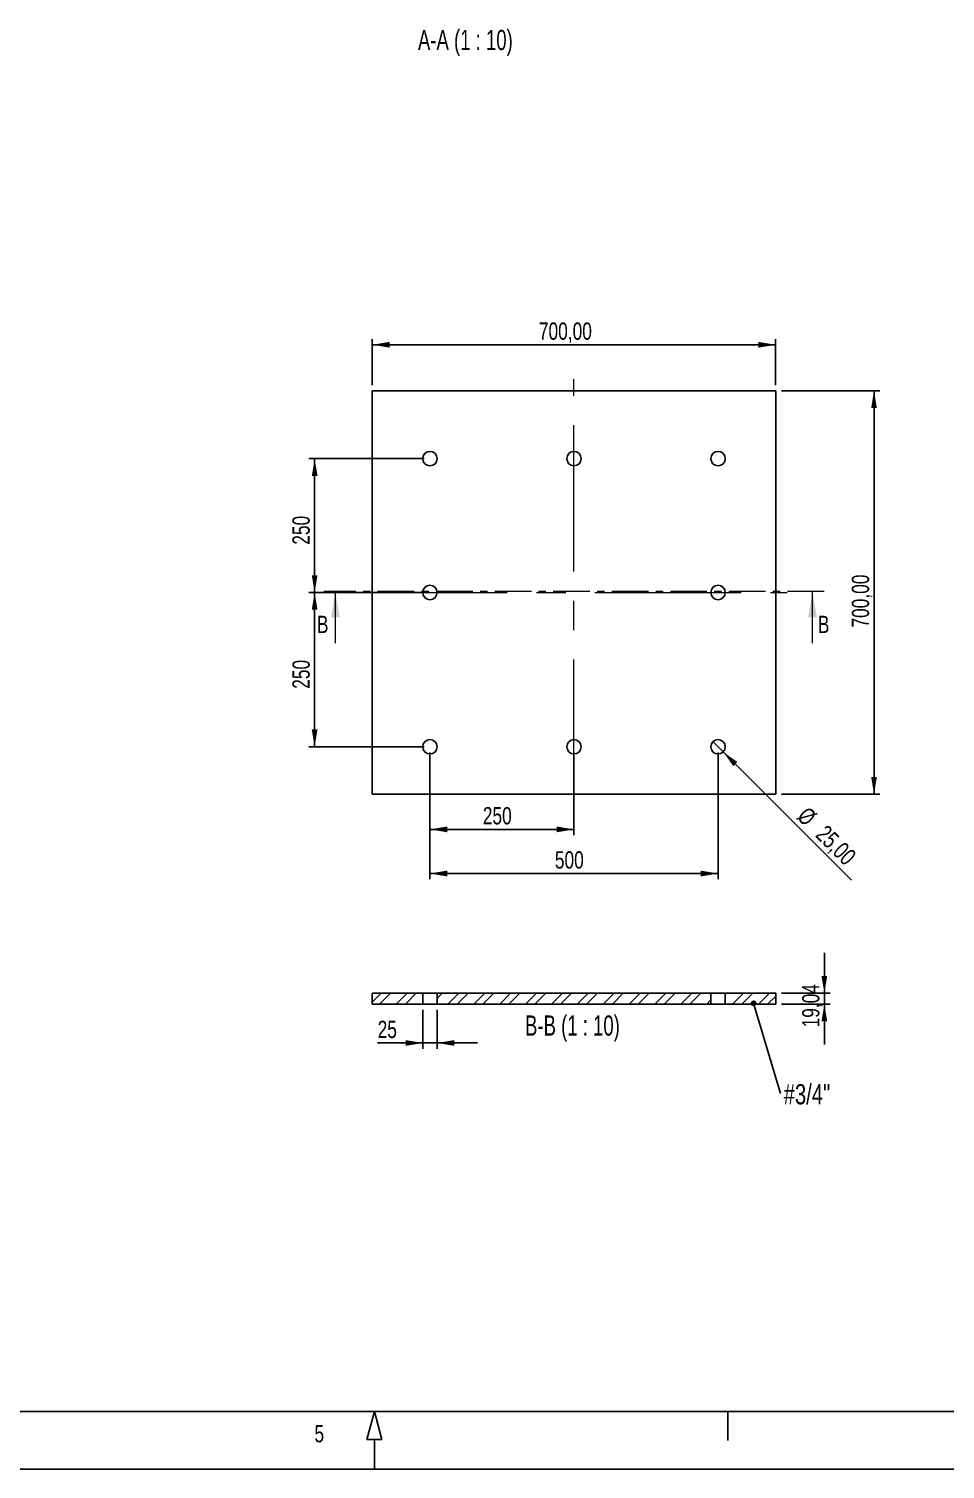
# Model space of a CAD drawing. Header units: millimetres. Extents: x -205 to 841, y 0 to 722.
# Drawn here: x 159 to 318.1, y 0 to 249.9 of the extents above; entities that cross this region are included whole.
import ezdxf

# ---------------------------------------------------------------- set-up
doc = ezdxf.new("R2010")
doc.units = ezdxf.units.MM
doc.linetypes.add('CENTER', pattern=[10.16, 6.35, -1.27, 1.27, -1.27])
doc.linetypes.add('CENTERX2', pattern=[20.32, 12.7, -2.54, 2.54, -2.54])
for name, color, linetype in [('COTAS', 1, 'Continuous'), ('FORMATO', 1, 'Continuous'), ('TEXTO', 5, 'Continuous')]:
    doc.layers.add(name, color=color, linetype=linetype)
doc.styles.add('SLDTEXTSTYLE0', font='TXT', dxfattribs={"width": 0.75})
doc.styles.add('SLDTEXTSTYLE6', font='TXT', dxfattribs={"width": 0.6875})
doc.dimstyles.new('SLDDIMSTYLE1', dxfattribs={"dimtxt": 0.18, "dimasz": 1, "dimexe": 0, "dimexo": 0.0625, "dimgap": 0, "dimtad": 0, "dimtih": 1, "dimtoh": 1, "dimdec": 0, "dimrnd": 1e-09, "dimzin": 0, "dimdsep": 46, "dimtxsty": 'Standard', "dimblk1": 'DOT', "dimblk2": 'DOT', "dimsah": 1, "dimcen": 0.09, "dimadec": 0, "dimazin": 0, "dimtfac": 1, "dimtdec": 0, "dimtofl": 0, "dimtmove": 0, "dimatfit": 3, "dimldrblk": 'DOT', "dimfxl": 0, "dimfrac": 2, "dimtolj": 1, "dimtzin": 0, "dimarcsym": 0})
doc.dimstyles.new('SLDDIMSTYLE2', dxfattribs={"dimtxt": 3, "dimasz": 3, "dimexe": 0, "dimexo": 0.0625, "dimgap": 0.75, "dimtad": 1, "dimdec": 0, "dimlfac": 10, "dimrnd": 1e-09, "dimzin": 12, "dimdsep": 46, "dimtxsty": 'SLDTEXTSTYLE0', "dimsah": 1, "dimcen": 0.09, "dimadec": 0, "dimazin": 3, "dimtfac": 1, "dimtmove": 0, "dimatfit": 0, "dimfxl": 0, "dimfrac": 2, "dimtolj": 1, "dimtzin": 12, "dimarcsym": 0})
doc.dimstyles.new('SLDDIMSTYLE3', dxfattribs={"dimtxt": 3, "dimasz": 3, "dimexe": 0, "dimexo": 0.0625, "dimgap": 0.75, "dimtad": 1, "dimdec": 0, "dimlfac": 10, "dimrnd": 1e-09, "dimzin": 12, "dimdsep": 46, "dimtxsty": 'SLDTEXTSTYLE0', "dimsah": 1, "dimcen": 0.09, "dimadec": 0, "dimazin": 3, "dimtfac": 1, "dimtofl": 0, "dimtmove": 0, "dimatfit": 3, "dimfxl": 0, "dimfrac": 2, "dimtolj": 1, "dimtzin": 12, "dimarcsym": 0})
doc.dimstyles.new('SLDDIMSTYLE4', dxfattribs={"dimtxt": 3, "dimasz": 3, "dimexe": 0, "dimexo": 0.0625, "dimgap": 0.75, "dimtad": 1, "dimlfac": 10, "dimrnd": 1e-09, "dimzin": 12, "dimdsep": 46, "dimtxsty": 'SLDTEXTSTYLE0', "dimsah": 1, "dimcen": 0.09, "dimadec": 0, "dimazin": 3, "dimtfac": 1, "dimtofl": 0, "dimtmove": 0, "dimatfit": 3, "dimfxl": 0, "dimfrac": 2, "dimtolj": 1, "dimtzin": 12, "dimarcsym": 0})
doc.dimstyles.new('SLDDIMSTYLE5', dxfattribs={"dimtxt": 3, "dimasz": 3, "dimexe": 0, "dimexo": 0.0625, "dimgap": 0.75, "dimtad": 1, "dimlfac": 10, "dimrnd": 1e-09, "dimzin": 12, "dimdsep": 46, "dimtxsty": 'SLDTEXTSTYLE0', "dimsah": 1, "dimcen": 0.09, "dimadec": 0, "dimazin": 3, "dimtfac": 1, "dimtmove": 0, "dimatfit": 0, "dimfxl": 0, "dimfrac": 2, "dimtolj": 1, "dimtzin": 12, "dimarcsym": 0})
doc.dimstyles.new('SLDDIMSTYLE6', dxfattribs={"dimtxt": 3, "dimasz": 3, "dimexe": 0, "dimexo": 0.0625, "dimgap": 0.75, "dimtad": 1, "dimlfac": 10, "dimrnd": 1e-09, "dimzin": 12, "dimdsep": 46, "dimtxsty": 'SLDTEXTSTYLE0', "dimblk1": 'NONE', "dimsah": 1, "dimcen": 0, "dimadec": 0, "dimazin": 3, "dimtfac": 1, "dimtmove": 0, "dimatfit": 3, "dimldrblk": 'NONE', "dimfxl": 0, "dimfrac": 2, "dimtolj": 1, "dimtzin": 12, "dimarcsym": 0})
pattern_1 = [(45, (0, 0), (-2.245064, 2.245064), []), (45, (0, 1.5875), (-2.245064, 2.245064), [])]

# ---------------------------------------------------------------- blocks, each defined once
blk = doc.blocks.new('_D_9')
at = {"layer": 'COTAS'}
for p, q in [((218.63, 188.11), (218.63, 196.09)), ((288.63, 195.09), (218.63, 195.09)), ((288.63, 188.11), (288.63, 196.09))]:
    blk.add_line(p, q, dxfattribs=at)
for points in [[(218.63, 195.09), (221.63, 194.59), (221.63, 195.59)], [(288.63, 195.09), (285.63, 195.59), (285.63, 194.59)]]:
    blk.add_solid(points, dxfattribs=at)
at = {"layer": 'COTAS', "insert": (247.54, 198.96), "char_height": 3, "attachment_point": 1, "style": 'SLDTEXTSTYLE0'}
blk.add_mtext('700,00', dxfattribs=at)
blk = doc.blocks.new('_D_10')
at = {"layer": 'COTAS'}
for p, q in [((289.63, 187.11), (306.7, 187.11)), ((305.7, 117.11), (305.7, 187.11)), ((289.63, 117.11), (306.7, 117.11))]:
    blk.add_line(p, q, dxfattribs=at)
for points in [[(305.7, 187.11), (305.2, 184.11), (306.2, 184.11)], [(305.7, 117.11), (306.2, 120.11), (305.2, 120.11)]]:
    blk.add_solid(points, dxfattribs=at)
at = {"layer": 'COTAS', "insert": (301.84, 146.02), "char_height": 3, "attachment_point": 1, "rotation": 90, "style": 'SLDTEXTSTYLE0'}
blk.add_mtext('700,00', dxfattribs=at)
blk = doc.blocks.new('_D_11')
at = {"layer": 'COTAS'}
for p, q in [((227.63, 175.34), (207.63, 175.34)), ((208.63, 175.34), (208.63, 152.11)), ((227.63, 152.11), (207.63, 152.11))]:
    blk.add_line(p, q, dxfattribs=at)
for points in [[(208.63, 175.34), (208.13, 172.34), (209.13, 172.34)], [(208.63, 152.11), (209.13, 155.11), (208.13, 155.11)]]:
    blk.add_solid(points, dxfattribs=at)
at = {"layer": 'COTAS', "insert": (204.77, 160.4), "char_height": 3, "attachment_point": 1, "rotation": 90, "style": 'SLDTEXTSTYLE0'}
blk.add_mtext('250', dxfattribs=at)
blk = doc.blocks.new('_D_12')
at = {"layer": 'COTAS'}
for p, q in [((227.63, 152.11), (207.63, 152.11)), ((208.63, 152.11), (208.63, 125.34)), ((227.63, 125.34), (207.63, 125.34))]:
    blk.add_line(p, q, dxfattribs=at)
for points in [[(208.63, 152.11), (208.13, 149.11), (209.13, 149.11)], [(208.63, 125.34), (209.13, 128.34), (208.13, 128.34)]]:
    blk.add_solid(points, dxfattribs=at)
at = {"layer": 'COTAS', "insert": (204.77, 135.4), "char_height": 3, "attachment_point": 1, "rotation": 90, "style": 'SLDTEXTSTYLE0'}
blk.add_mtext('250', dxfattribs=at)
blk = doc.blocks.new('_D_13')
at = {"layer": 'COTAS'}
for p, q in [((228.63, 124.34), (228.63, 102.35)), ((278.63, 124.34), (278.63, 102.35)), ((228.63, 103.35), (278.63, 103.35))]:
    blk.add_line(p, q, dxfattribs=at)
for points in [[(228.63, 103.35), (231.63, 102.85), (231.63, 103.85)], [(278.63, 103.35), (275.63, 103.85), (275.63, 102.85)]]:
    blk.add_solid(points, dxfattribs=at)
at = {"layer": 'COTAS', "insert": (250.31, 107.21), "char_height": 3, "attachment_point": 1, "style": 'SLDTEXTSTYLE0'}
blk.add_mtext('500', dxfattribs=at)
blk = doc.blocks.new('_D_14')
at = {"layer": 'COTAS'}
for p, q in [((228.63, 124.34), (228.63, 110.01)), ((253.63, 124.34), (253.63, 110.01)), ((228.63, 111.01), (253.63, 111.01))]:
    blk.add_line(p, q, dxfattribs=at)
for points in [[(228.63, 111.01), (231.63, 110.51), (231.63, 111.51)], [(253.63, 111.01), (250.63, 111.51), (250.63, 110.51)]]:
    blk.add_solid(points, dxfattribs=at)
at = {"layer": 'COTAS', "insert": (237.81, 114.88), "char_height": 3, "attachment_point": 1, "style": 'SLDTEXTSTYLE0'}
blk.add_mtext('250', dxfattribs=at)
blk = doc.blocks.new('_D_15')
at = {"layer": 'COTAS'}
for q in [(277.75, 126.23), (301.8, 102.17)]:
    blk.add_line((279.52, 124.46), q, dxfattribs=at)
blk.add_solid([(279.52, 124.46), (281.28, 121.99), (281.99, 122.69)], dxfattribs=at)
at = {"layer": 'COTAS', "char_height": 3, "attachment_point": 1, "rotation": 315, "style": 'SLDTEXTSTYLE0'}
for s, insert in [('%%c', (294.28, 115.15)), ('25,00', (297.51, 111.99))]:
    blk.add_mtext(s, dxfattribs=dict(at, insert=insert))
blk = doc.blocks.new('_NONE')
blk = doc.blocks.new('_D_16')
at = {"layer": 'COTAS'}
for p, q in [((297.08, 82.59), (297.08, 89.59)), ((289.63, 82.59), (298.08, 82.59)), ((297.08, 80.68), (297.08, 82.59)), ((289.63, 80.68), (298.08, 80.68)), ((297.08, 80.68), (297.08, 73.68))]:
    blk.add_line(p, q, dxfattribs=at)
for points in [[(297.08, 82.59), (297.58, 85.59), (296.58, 85.59)], [(297.08, 80.68), (296.58, 77.68), (297.58, 77.68)]]:
    blk.add_solid(points, dxfattribs=at)
at = {"layer": 'COTAS', "insert": (293.22, 76.65), "char_height": 3, "attachment_point": 1, "rotation": 90, "style": 'SLDTEXTSTYLE0'}
blk.add_mtext('19,04', dxfattribs=at)
blk = doc.blocks.new('_D_17')
at = {"layer": 'COTAS'}
for p, q in [((227.4, 79.68), (227.4, 72.95)), ((229.87, 79.68), (229.87, 72.95)), ((227.4, 73.95), (219.56, 73.95)), ((227.4, 73.95), (229.87, 73.95)), ((229.87, 73.95), (236.87, 73.95))]:
    blk.add_line(p, q, dxfattribs=at)
for points in [[(227.4, 73.95), (224.4, 74.45), (224.4, 73.45)], [(229.87, 73.95), (232.87, 73.45), (232.87, 74.45)]]:
    blk.add_solid(points, dxfattribs=at)
at = {"layer": 'COTAS', "insert": (219.56, 77.81), "char_height": 3, "attachment_point": 1, "style": 'SLDTEXTSTYLE0'}
blk.add_mtext('25', dxfattribs=at)
blk = doc.blocks.new('SW_NOTE_14')
at = {"layer": 'COTAS', "color": 0, "insert": (0.58, 1.62), "char_height": 3.5, "attachment_point": 1, "style": 'SLDTEXTSTYLE0'}
blk.add_mtext('#3/4"', dxfattribs=at)
blk = doc.blocks.new('_DOT')
at = {"color": 0, "linetype": 'ByBlock', "lineweight": -2}
blk.add_line((-0.5, 0), (-1, 0), dxfattribs=at)
at = {"color": 0, "linetype": 'ByBlock', "const_width": 0.5}
blk.add_lwpolyline([(-0.25, 0, 1), (0.25, 0, 1)], format="xyb", close=True, dxfattribs=at)

msp = doc.modelspace()

# ---------------------------------------------------------------- hatches: boundary and pattern name
at = {"layer": 'COTAS', "linetype": 'Continuous', "lineweight": 18}
h = msp.add_hatch(dxfattribs=at)
h.set_pattern_fill('STEEL', color=256, style=0)
h.set_pattern_definition(pattern_1)
h.paths.add_polyline_path([(227.3981, 82.5871), (218.6325, 82.5871), (218.6325, 80.6831), (227.3981, 80.6831)], flags=0)
h = msp.add_hatch(dxfattribs=at)
h.set_pattern_fill('STEEL', color=256, style=0)
h.set_pattern_definition(pattern_1)
h.paths.add_polyline_path([(229.867, 82.5871), (229.867, 80.6831), (277.3981, 80.6831), (277.3981, 82.5871)], flags=0)
h = msp.add_hatch(dxfattribs=at)
h.set_pattern_fill('STEEL', color=256, style=0)
h.set_pattern_definition(pattern_1)
h.paths.add_polyline_path([(279.867, 80.6831), (288.6325, 80.6831), (288.6325, 82.5871), (279.867, 82.5871)], flags=0)

# ---------------------------------------------------------------- linework, layer by layer
at = {"color": 7, "linetype": 'Continuous', "lineweight": 25}
for p, q in [((288.6325, 187.1124), (218.6325, 187.1124)), ((218.6325, 187.1124), (218.6325, 117.1124)), ((288.6325, 117.1124), (288.6325, 187.1124)), ((218.6325, 117.1124), (288.6325, 117.1124)), ((218.6325, 82.5871), (218.6325, 80.6831)), ((227.3981, 82.5871), (218.6325, 82.5871)), ((227.3981, 82.5871), (227.3981, 80.6831)), ((229.867, 82.5871), (227.3981, 82.5871)), ((229.867, 80.6831), (229.867, 82.5871)), ((277.3981, 82.5871), (229.867, 82.5871)), ((277.3981, 82.5871), (277.3981, 80.6831)), ((279.867, 82.5871), (277.3981, 82.5871)), ((279.867, 80.6831), (279.867, 82.5871)), ((288.6325, 82.5871), (279.867, 82.5871)), ((288.6325, 80.6831), (288.6325, 82.5871)), ((227.3981, 80.6831), (218.6325, 80.6831)), ((229.867, 80.6831), (227.3981, 80.6831)), ((277.3981, 80.6831), (229.867, 80.6831)), ((279.867, 80.6831), (277.3981, 80.6831)), ((288.6325, 80.6831), (279.867, 80.6831))]:
    msp.add_line(p, q, dxfattribs=at)
at = {"color": 7, "linetype": 'CENTER', "lineweight": 18}
msp.add_line((297.0325, 152.3092), (210.2325, 152.3092), dxfattribs=at)
at = {"color": 7, "linetype": 'Continuous', "lineweight": 18}
for p, q in [((212.2325, 143.3092), (212.2325, 152.3092)), ((295.0325, 143.3092), (295.0325, 152.3092))]:
    msp.add_line(p, q, dxfattribs=at)
at = {"color": 7, "linetype": 'Continuous', "lineweight": 25}
for centre in [(228.6325, 175.3447), (253.6325, 175.3447), (278.6325, 175.3447), (228.6325, 152.1124), (278.6325, 152.1124), (228.6325, 125.3447), (253.6325, 125.3447), (278.6325, 125.3447)]:
    msp.add_circle(centre, 1.25, dxfattribs=at)
at = {"color": 7, "linetype": 'Continuous', "lineweight": 18}
for points in [[(212.2325, 152.3092), (211.4825, 147.8092), (212.9825, 147.8092)], [(295.0325, 152.3092), (294.2825, 147.8092), (295.7825, 147.8092)]]:
    msp.add_solid(points, dxfattribs=at)
at = {"layer": 'COTAS', "linetype": 'CENTERX2', "lineweight": 18, "ltscale": 2}
for p, q in [((253.6325, 115.1124), (253.6325, 189.1124)), ((216.6325, 152.1124), (290.6325, 152.1124))]:
    msp.add_line(p, q, dxfattribs=at)
at = {"layer": 'COTAS'}
msp.add_line((0, 0), (594, 0), dxfattribs=at)
msp.add_line((0, 0), (594, 0), dxfattribs=at)
at = {"layer": 'FORMATO'}
for p, q in [((25, 10), (831, 10)), ((219, 10), (217.7059, 5.1704)), ((219, 10), (217.7059, 5.1704)), ((217.7059, 5.1704), (219, 10)), ((217.7059, 5.1704), (219, 10)), ((219, 10), (220.2941, 5.1704)), ((219, 10), (220.2941, 5.1704)), ((220.2941, 5.1704), (219, 10)), ((219, 10), (220.2941, 5.1704)), ((280.3333, 5), (280.3333, 10)), ((220.2941, 5.1704), (217.7059, 5.1704)), ((220.2941, 5.1704), (217.7059, 5.1704)), ((219, 0), (219, 5.1704)), ((0, 0), (841, 0))]:
    msp.add_line(p, q, dxfattribs=at)

# ---------------------------------------------------------------- block references
at = {"layer": 'COTAS'}
msp.add_blockref('SW_NOTE_14', (289.4422, 65.1864), dxfattribs=at)

# ---------------------------------------------------------------- texts
at = {"color": 7, "linetype": 'Continuous', "char_height": 3, "attachment_point": 1, "style": 'SLDTEXTSTYLE0'}
for insert in [(209.0214, 148.0746), (295.95, 148.0746)]:
    msp.add_mtext('B', dxfattribs=dict(at, insert=insert))
at = {"layer": 'COTAS', "char_height": 3.5, "attachment_point": 2, "style": 'SLDTEXTSTYLE6'}
for s, insert in [('A-A (1 : 10)', (234.7837, 249.7269)), ('B-B (1 : 10)', (253.3676, 78.7288))]:
    msp.add_mtext(s, dxfattribs=dict(at, insert=insert))
at = {"layer": 'TEXTO', "insert": (208.596, 7.6681), "char_height": 3, "attachment_point": 1, "style": 'SLDTEXTSTYLE0'}
msp.add_mtext('5', dxfattribs=at)

# ---------------------------------------------------------------- dimensions: what is measured, and where the dimension line sits
at = {"layer": 'COTAS'}
for base, p1, p2, dimstyle, picture, middle in [((218.6325, 195.0918), (288.6325, 187.1124), (218.6325, 187.1124), 'SLDDIMSTYLE4', '_D_9', (253.6325, 195.0918)), ((278.6325, 103.3459), (228.6325, 125.3447), (278.6325, 125.3447), 'SLDDIMSTYLE3', '_D_13', (253.6325, 103.3459)), ((253.6325, 111.0104), (228.6325, 125.3447), (253.6325, 125.3447), 'SLDDIMSTYLE3', '_D_14', (241.1325, 111.0104)), ((229.867, 73.9474), (227.3981, 80.6831), (229.867, 80.6831), 'SLDDIMSTYLE2', '_D_17', (221.7786, 73.9474))]:
    dim = msp.add_linear_dim(base=base, p1=p1, p2=p2, dimstyle=dimstyle, dxfattribs=at)
    dim.commit()
    dim.dimension.update_dxf_attribs({"geometry": picture, "text_midpoint": middle, "dimtype": 160})
for base, p1, p2, dimstyle, picture, middle in [((305.703, 187.1124), (288.6325, 117.1124), (288.6325, 187.1124), 'SLDDIMSTYLE4', '_D_10', (305.703, 152.1124)), ((297.0844, 82.5871), (288.6325, 80.6831), (288.6325, 82.5871), 'SLDDIMSTYLE5', '_D_16', (297.0844, 81.6351))]:
    dim = msp.add_linear_dim(base=base, p1=p1, p2=p2, angle=90, dimstyle=dimstyle, dxfattribs=at)
    dim.commit()
    dim.dimension.update_dxf_attribs({"geometry": picture, "text_midpoint": middle, "dimtype": 160})
for base, p1, p2, picture, middle in [((208.6325, 152.1124), (228.6325, 175.3447), (228.6325, 152.1124), '_D_11', (208.6325, 163.7286)), ((208.6325, 125.3447), (228.6325, 152.1124), (228.6325, 125.3447), '_D_12', (208.6325, 138.7286))]:
    dim = msp.add_linear_dim(base=base, p1=p1, p2=p2, angle=90, text='250', dimstyle='SLDDIMSTYLE3', dxfattribs=at)
    dim.commit()
    dim.dimension.update_dxf_attribs({"geometry": picture, "text_midpoint": middle, "dimtype": 160})
dim = msp.add_diameter_dim_2p(p1=(277.7487, 126.2286), p2=(279.5164, 124.4608), dimstyle='SLDDIMSTYLE6', dxfattribs=at)
dim.commit()
dim.dimension.update_dxf_attribs({"geometry": '_D_15', "text_midpoint": (296.7577, 107.2195), "dimtype": 163})

# ---------------------------------------------------------------- leaders
msp.add_leader([(284.8123, 80.8342), (289.4422, 65.1864)], dimstyle='SLDDIMSTYLE1', dxfattribs=at)

doc.saveas('drawing.dxf')
